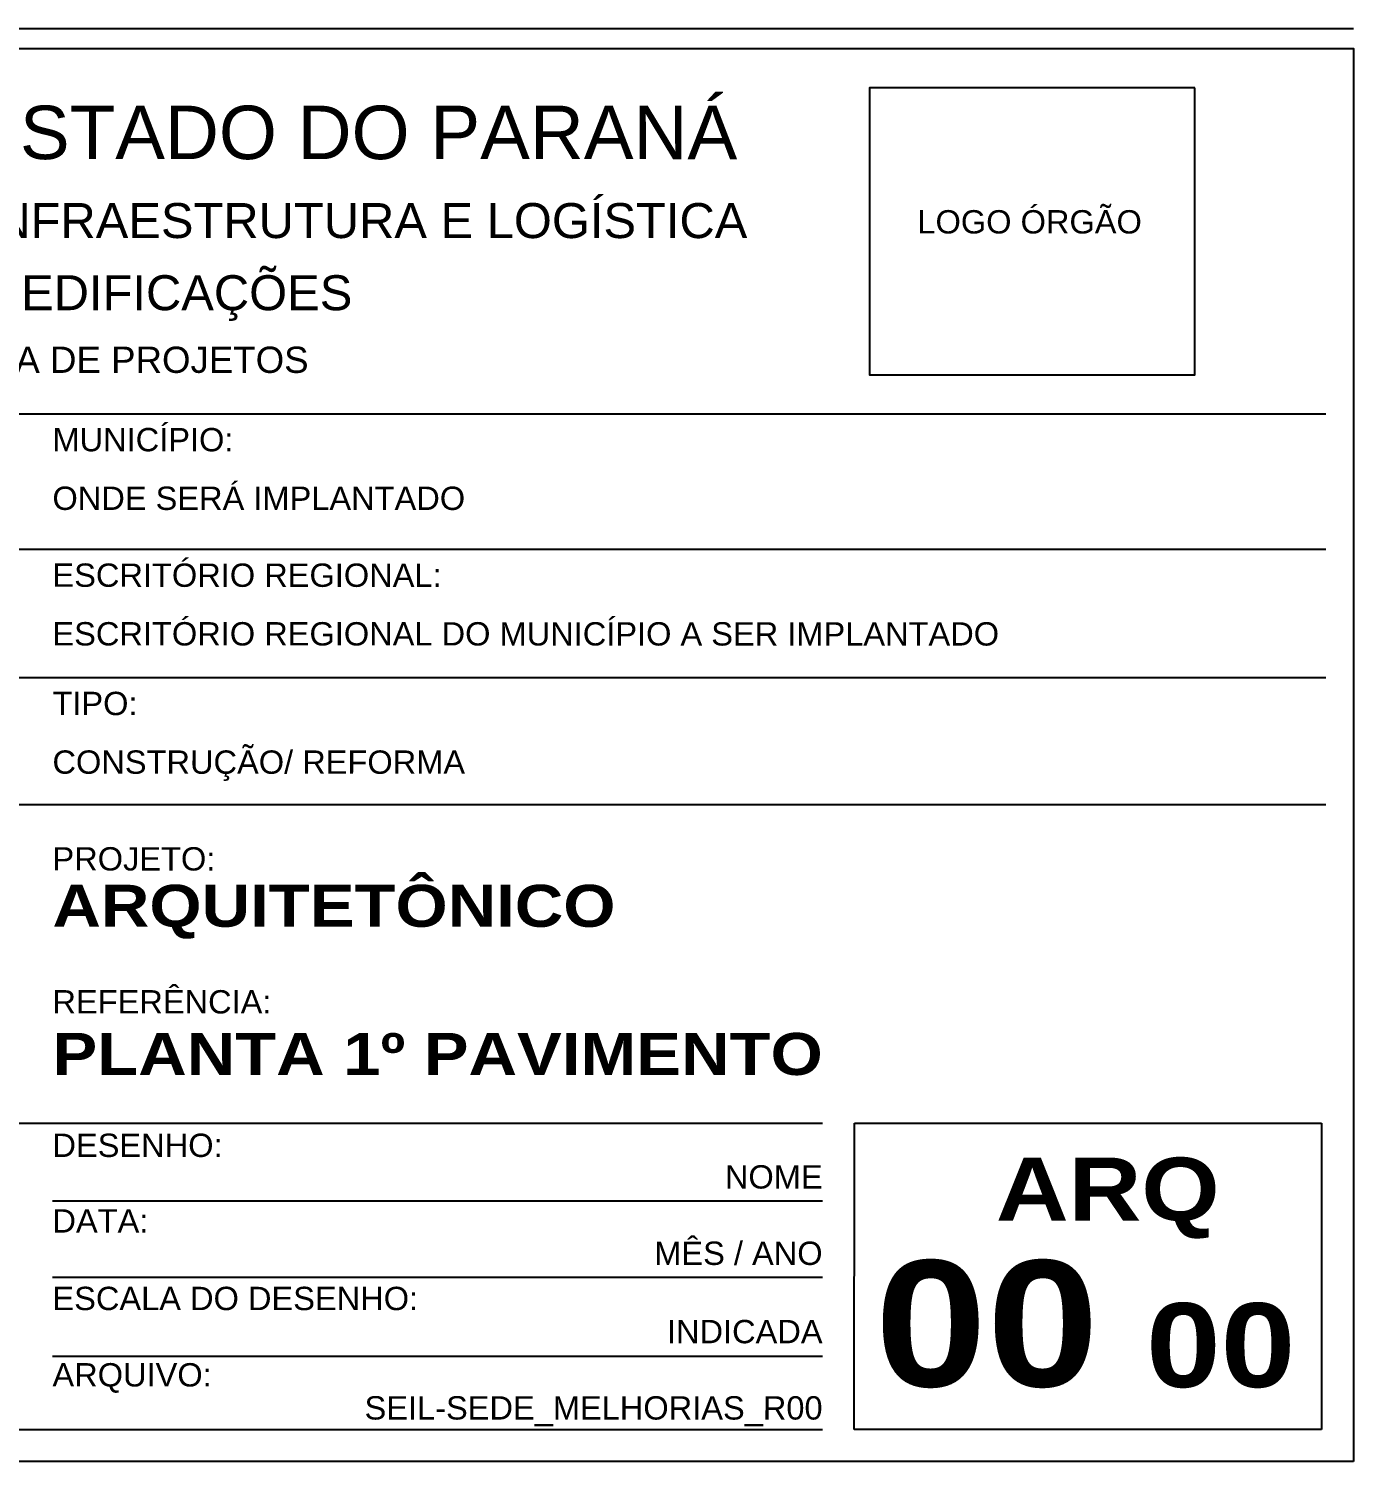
# Model space of a CAD drawing. Header units: millimetres. Extents: x 0 to 687901, y 0 to 346525.
# Drawn here: x 87482 to 93745, y 166088 to 172859 of the extents above; entities that cross this region are included whole.
import ezdxf
from ezdxf.enums import TextEntityAlignment as Align

# ---------------------------------------------------------------- set-up
doc = ezdxf.new("R2010")
doc.units = ezdxf.units.MM
doc.layers.add('ARQ_Texto', color=7, linetype='Continuous')
doc.styles.add('ARIAL', font='arial.ttf')
doc.styles.add('arial bold', font='')
doc.styles.get('arial bold').set_extended_font_data('Arial Black')

msp = doc.modelspace()

# ---------------------------------------------------------------- linework, layer by layer
at = {"layer": 'ARQ_Texto'}
for p, q in [((80619.9, 172858.9), (93744.9, 172858.9)), ((80769.9, 171039), (93615.5, 171039)), ((80769.9, 170398.5), (93615.4, 170398.5)), ((80769.9, 169792.2), (93615.4, 169792.2)), ((80769.9, 169192.1), (93615.5, 169192.1)), ((80769.9, 167686.4), (91235.7, 167686.4)), ((91385.7, 166238.1), (91385.8, 167686.4)), ((91385.8, 167686.4), (93595, 167686.2)), ((93595, 167686.2), (93594.9, 166238.1)), ((87594.9, 167319.6), (91235.7, 167319.6)), ((87594.9, 166958.7), (91235.7, 166958.4)), ((87594.9, 166585.8), (91235.7, 166585.6)), ((80769.9, 166238.1), (91235.7, 166238.1)), ((93594.9, 166238.1), (91385.7, 166238.1))]:
    msp.add_line(p, q, dxfattribs=at)
for points in [[(93744.9, 166088.1), (80619.9, 166088.1), (80619.9, 172764.3), (93744.9, 172764.3)], [(92994.9, 172579), (91456.9, 172579), (91456.9, 171222.7), (92994.9, 171222.7)]]:
    msp.add_lwpolyline(points, close=True, dxfattribs=at)

# ---------------------------------------------------------------- texts
at = {"layer": 'ARQ_Texto', "style": 'ARIAL'}
for s, height, p in [('GOVERNO DO ESTADO DO PARANÁ', 252.567, (87754.6, 172368.6)), ('SEIL - SECRETARIA DE INFRAESTRUTURA E LOGÍSTICA', 165.375, (87754.6, 171952)), ('PARANÁ EDIFICAÇÕES', 165.375, (87722.6, 171611)), ('GERÊNCIA DE PROJETOS', 124.031, (87718.1, 171294.1))]:
    msp.add_text(s, height=height, rotation=359.99469, dxfattribs=at).set_placement(p, align=Align.MIDDLE_CENTER)
at = {"layer": 'ARQ_Texto'}
for s, height, style, p in [('LOGO ÓRGÃO', 110.25, 'ARIAL', (91683.9, 171946)), ('MUNICÍPIO: ', 110.25, 'ARIAL', (87594.9, 170916.6)), ('ONDE SERÁ IMPLANTADO', 110.25, 'ARIAL', (87594.9, 170639.6)), ('ESCRITÓRIO REGIONAL: ', 110.25, 'ARIAL', (87594.9, 170276.1)), ('ESCRITÓRIO REGIONAL DO MUNICÍPIO A SER IMPLANTADO', 110.25, 'ARIAL', (87594.9, 169999)), ('TIPO: ', 110.25, 'ARIAL', (87594.9, 169669.8)), ('CONSTRUÇÃO/ REFORMA', 110.25, 'ARIAL', (87594.9, 169392.7)), ('PROJETO:', 110.25, 'ARIAL', (87594.9, 168935.5)), ('REFERÊNCIA:', 110.25, 'ARIAL', (87594.9, 168259.8)), ('PLANTA 1º PAVIMENTO ', 198.45, 'arial bold', (87594.9, 168013.7)), ('DESENHO: ', 110.25, 'ARIAL', (87594.9, 167581.7)), ('DATA:', 110.25, 'ARIAL', (87594.9, 167224.4)), ('ESCALA DO DESENHO:', 110.25, 'ARIAL', (87594.9, 166858)), ('ARQUIVO:', 110.25, 'ARIAL', (87594.9, 166497))]:
    msp.add_text(s, height=height, rotation=359.99469, dxfattribs=dict(at, style=style)).set_placement(p, align=Align.MIDDLE_LEFT)
at = {"layer": 'ARQ_Texto', "style": 'arial bold'}
for s, height, p in [('ARQUITETÔNICO', 198.45, (87594.9, 168614.4)), ('ARQ', 297.68, (92055.2, 167225.9)), ('00', 595.35, (91482.9, 166441.8)), ('00', 396.9, (92764.9, 166438.9))]:
    msp.add_text(s, height=height, rotation=359.99469, dxfattribs=at).set_placement(p)
at = {"layer": 'ARQ_Texto', "style": 'ARIAL'}
for s, p in [('NOME', (91235.8, 167432.4)), ('MÊS / ANO', (91235.8, 167071.4)), ('INDICADA', (91235.7, 166701.3)), ('SEIL-SEDE_MELHORIAS_R00', (91235.7, 166340.6))]:
    msp.add_text(s, height=110.25, rotation=359.99469, dxfattribs=at).set_placement(p, align=Align.MIDDLE_RIGHT)

doc.saveas('drawing.dxf')
